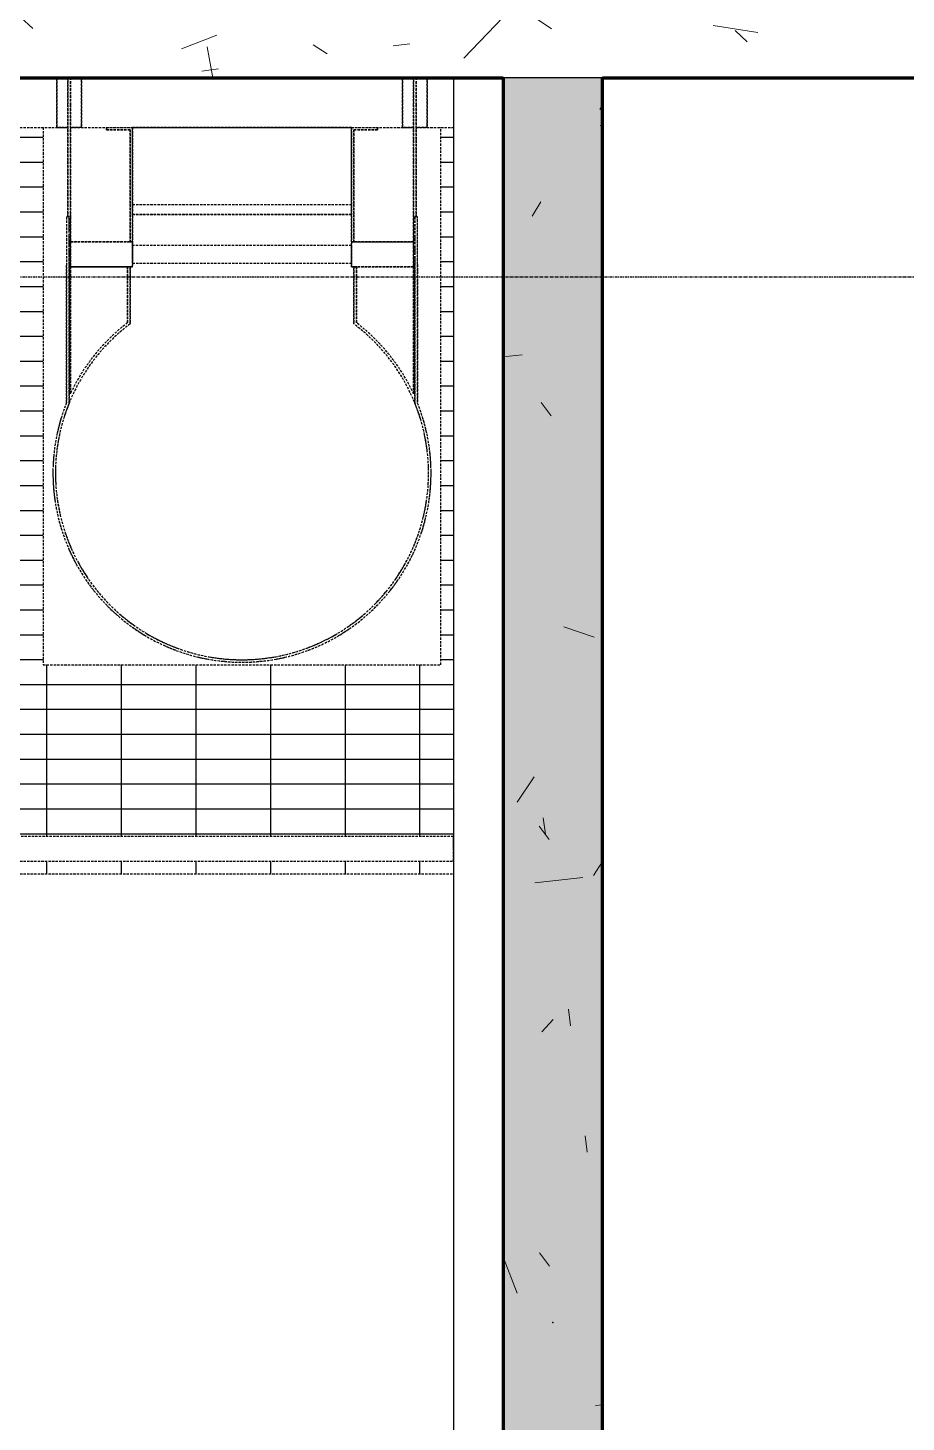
# Model space of a CAD drawing. Header units: millimetres. Extents: x -4391136 to -1798569, y -886572 to -291056.
# Drawn here: x -2384286 to -2382521, y -332789 to -329987 of the extents above; entities that cross this region are included whole.
import ezdxf

# ---------------------------------------------------------------- set-up
doc = ezdxf.new("R2010")
doc.units = ezdxf.units.MM
doc.linetypes.add('Xref-C-1-PP17-AR-2214-01-B$0$DPA_Grid _ Level 100', pattern=[10, 5.5, -1.6, 1.3, -1.6])
doc.linetypes.add('Xref-C-1-PP17-AR-2214-01-B$0$Hidden', pattern=[7.143800000000001, 4.7625, -2.3813])
doc.layers.add('000 - 0_HIDE_OBJ_FRAMING_DEF_DIMS', color=7, linetype='Continuous', plot=False)
for name, color, linetype in [('000 - CONCRETE_COL_HATCH_', 7, 'Continuous'), ('000 - EXISTING_COLUMN_CUT_COLOR_5', 7, 'Continuous'), ('000 - EXISTING_CONCRETE_CUT_COLOR_5', 7, 'Continuous'), ('_PP-Dim', 7, 'Continuous'), ('Xref-C-1-PP17-AR-2214-01-B$0$A-DETL-MBND', 7, 'Xref-C-1-PP17-AR-2214-01-B$0$Hidden'), ('Xref-C-1-PP17-AR-2214-01-B$0$A-FLOR-E', 7, 'Continuous'), ('Xref-C-1-PP17-AR-2214-01-B$0$A-Wall', 7, 'Continuous'), ('Xref-C-1-PP17-AR-2214-01-B$0$A-WALL-PATT', 7, 'Continuous'), ('Xref-C-1-PP17-AR-2214-01-B$0$S-BEAM', 7, 'Continuous'), ('Xref-C-1-PP17-AR-2214-01-B$0$WALL-E', 7, 'Continuous')]:
    doc.layers.add(name, color=color, linetype=linetype)

# ---------------------------------------------------------------- blocks, each defined once
blk = doc.blocks.new('Xref-C-1-PP17-AR-2214-01-B$0$Top Rail Type - Top Rail_Internal_-8636526-ENTRANCE 2 - LOWER ROOF FLOOR PLAN01-flat-1')
at = {"layer": 'Xref-C-1-PP17-AR-2214-01-B$0$A-DETL-MBND', "color": 7}
for p, q in [((-2733717.744708749, -504848.9466707982), (-2733717.744708749, -506848.9466707982)), ((-2733668.596563089, -504848.9466707976), (-2733716.892854404, -504848.9466707976)), ((-2733716.892854404, -504848.9466707976), (-2733668.596563089, -504848.9466707976)), ((-2733667.744708749, -506848.9466707982), (-2733667.744708749, -504848.9466707982))]:
    blk.add_line(p, q, dxfattribs=at)
blk = doc.blocks.new('Xref-C-1-PP17-AR-2214-01-B$0$Railing - Post End-18926717-ENTRANCE 2 - LOWER ROOF FLOOR PLAN01-flat-1')
at = {"layer": 'Xref-C-1-PP17-AR-2214-01-B$0$A-DETL-MBND', "color": 7}
for p, q in [((24.14814565703273, -49.99999999994179), (-24.14814565703273, -49.99999999994179)), ((-24.14814565703273, -49.99999999994179), (24.14814565703273, -49.99999999994179)), ((0, -49.99999999994179), (-24.14814565703273, -49.99999999994179)), ((-24.14814565703273, -49.99999999994179), (0, -49.99999999994179)), ((0, -49.99999999994179), (24.14814565703273, -49.99999999994179)), ((24.14814565703273, -49.99999999994179), (0, -49.99999999994179))]:
    blk.add_line(p, q, dxfattribs=at)
blk = doc.blocks.new('Xref-C-1-PP17-AR-2214-01-B$0$Railing - Railing-8636523-ENTRANCE 2 - LOWER ROOF FLOOR PLAN01-flat-1')
at = {"layer": 'Xref-C-1-PP17-AR-2214-01-B$0$A-DETL-MBND', "color": 7}
for p, q in [((-2733717.744708749, -504848.9466707982), (-2733717.744708749, -506848.9466707982)), ((-2733716.892854404, -504848.9466707976), (-2733668.596563089, -504848.9466707976)), ((-2733668.596563089, -504848.9466707976), (-2733716.892854404, -504848.9466707976)), ((-2733667.744708749, -506848.9466707982), (-2733667.744708749, -504848.9466707982))]:
    blk.add_line(p, q, dxfattribs=at)
at = {"color": 7}
blk.add_blockref('Xref-C-1-PP17-AR-2214-01-B$0$Railing - Post End-18926717-ENTRANCE 2 - LOWER ROOF FLOOR PLAN01-flat-1', (-2733692.744708746, -504798.9466707976), dxfattribs=at)
blk = doc.blocks.new('Xref-C-1-PP17-AR-2214-01-B$0$DPA_GM-Cage Ladder_No RC stand - H6000-19600846-ENTRANCE 2 - LOWER ROOF FLOOR PLAN01-flat-1')
at = {"layer": 'Xref-C-1-PP17-AR-2214-01-B$0$A-DETL-MBND', "color": 7}
for p, q in [((784.5333333332092, 253.3412686392548), (784.6502918563783, 252.0936116109951)), ((784.6502918563783, 252.0936116109951), (784.5333333332092, 253.3412686392548)), ((24.71869435440749, 225), (80, 225)), ((120, 247.5), (25.00000000046566, 247.5)), ((25.00000000046566, 247.5), (125, 247.5)), ((80, 225), (30, 225)), ((80, 225), (305, 225)), ((305, 225), (80, 225)), ((125, 247.5), (120, 247.5)), ((125, 225), (125, 247.5)), ((125, 247.5), (125, 225)), ((678.0713207274675, 227.5), (305, 227.5)), ((305, 227.5), (305, 222.5)), ((400.3939201417379, 227.5), (305, 227.5)), ((400.3939201417379, 227.5), (678.0713207274675, 227.5)), ((80, 220), (24.71869435440749, 220)), ((125, 197.5), (25.00000000046566, 197.5)), ((25.00000000046566, 197.5), (120, 197.5)), ((30, 220), (80, 220)), ((80, 220), (305, 220)), ((305, 220), (80, 220)), ((120, 197.5), (125, 197.5)), ((125, 197.5), (125, 220)), ((125, 220), (125, 197.5)), ((305, 222.5), (679.0434464099817, 222.5)), ((305, 222.5), (333.416984627489, 222.5)), ((305, 220), (355, 220)), ((405, 220), (305, 220)), ((341.907054296229, 222.5), (359.7362111830153, 222.5)), ((355, 220), (355, 100)), ((355, 100), (355, 220)), ((355, 220), (355, 100)), ((355, 100), (355, 220)), ((355, 220), (355, 100)), ((355, 100), (355, 220)), ((355, 220), (660.7046767794527, 220)), ((355, 220), (405, 220)), ((355, 220), (355, 100)), ((355, 95), (355, 220)), ((367.918632987421, 222.5), (382.0068731918, 222.5)), ((387.6209181449376, 222.5), (399.1751731927507, 222.5)), ((679.0434464099817, 222.5), (400.3939201417379, 222.5)), ((405, 100), (405, 222.5)), ((404.9999999967404, 219.9999999994179), (404.9999999967404, 222.4999999994179)), ((405, 100), (405, 222.5)), ((405, 100), (405, 220)), ((405, 220), (405, 100)), ((405, 220), (660.7046767794527, 220)), ((660.7046767794527, 220), (405, 220)), ((405, 100), (405, 220)), ((405, 220), (405, 100)), ((405, 220), (660.7046767794527, 220)), ((660.7046767794527, 220), (405, 220)), ((405, 220), (405, 100)), ((660.7046767794527, 220), (405, 220)), ((405, 220), (405, 95)), ((130, 147.5), (125, 147.5)), ((125, 147.5), (130, 147.5)), ((125, 95), (125, 147.5)), ((125, 95), (125, 147.5)), ((130, 147.5), (125, 147.5)), ((125, 147.5), (130, 147.5)), ((125, 95), (125, 147.5)), ((125, 95), (125, 147.5)), ((130, 147.5), (130, 100)), ((130, 100), (130, 147.5)), ((130, 147.5), (130, 100)), ((130, 100), (130, 147.5)), ((125, -345), (125, 95)), ((280, 95), (125, 95)), ((125, 95), (355, 95)), ((355, 95), (125, 95)), ((125, 95), (355, 95)), ((355, 95), (125, 95)), ((125, -345), (125, 95)), ((125, 95), (300, 95)), ((300, 95), (125, 95)), ((125, 95), (125, -345)), ((130, 100), (355, 100)), ((355, 100), (130, 100)), ((130, 100), (355, 100)), ((355, 100), (130, 100)), ((280, -345), (280, 95)), ((300, 95), (300, -345)), ((300, -345), (300, 95)), ((355, 100), (355, 95)), ((355, 100), (355, 95)), ((355, 95), (355, 100)), ((355, 100), (355, 95)), ((355, 95), (355, 100)), ((355, 95), (355, 100)), ((355, 100), (355, 95)), ((355, 95), (405, 95)), ((405, 95), (355, 95)), ((405, 95), (355, 95)), ((355, 95), (405, 95)), ((362.4999999967404, 94.99999999941792), (362.4999999967404, -345.0000000005821)), ((362.4999999967404, 94.99999999941792), (362.4999999967404, -345.0000000005821)), ((362.4999999967404, 94.99999999941792), (362.4999999967404, -345.0000000005821)), ((362.4999999967404, 94.99999999941792), (362.4999999967404, -345.0000000005821)), ((362.4999999967404, 94.99999999941792), (362.4999999967404, -345.0000000005821)), ((362.4999999967404, 94.99999999941792), (362.4999999967404, -345.0000000005821)), ((362.4999999967404, 94.99999999941792), (362.4999999967404, -345.0000000005821)), ((362.4999999967404, 94.99999999941792), (362.4999999967404, -345.0000000005821)), ((362.4999999967404, 94.99999999941792), (362.4999999967404, -345.0000000005821)), ((362.4999999967404, 94.99999999941792), (362.4999999967404, -345.0000000005821)), ((362.4999999967404, 94.99999999941792), (362.4999999967404, -345.0000000005821)), ((362.4999999967404, 94.99999999941792), (362.4999999967404, -345.0000000005821)), ((362.4999999967404, 94.99999999941792), (362.4999999967404, -345.0000000005821)), ((362.4999999967404, 94.99999999941792), (362.4999999967404, -345.0000000005821)), ((362.4999999967404, 94.99999999941792), (362.4999999967404, -345.0000000005821)), ((362.4999999967404, 94.99999999941792), (362.4999999967404, -345.0000000005821)), ((362.4999999967404, 94.99999999941792), (362.4999999967404, -345.0000000005821)), ((362.4999999967404, 94.99999999941792), (362.4999999967404, -345.0000000005821)), ((362.4999999967404, 94.99999999941792), (362.4999999967404, -345.0000000005821)), ((362.4999999967404, 94.99999999941792), (362.4999999967404, -345.0000000005821)), ((363.0962980398908, 95), (396.6348173194565, 95)), ((396.6348173194565, 95), (363.0962980398908, 95)), ((363.0962980398908, 95), (396.6348173194565, 95)), ((396.6348173194565, 95), (363.0962980398908, 95)), ((363.0962980398908, 95), (396.6348173194565, 95)), ((396.6348173194565, 95), (363.0962980398908, 95)), ((363.0962980398908, 95), (396.6348173194565, 95)), ((396.6348173194565, 95), (363.0962980398908, 95)), ((363.0962980398908, 95), (396.6348173194565, 95)), ((396.6348173194565, 95), (363.0962980398908, 95)), ((363.0962980398908, 95), (396.6348173194565, 95)), ((396.6348173194565, 95), (363.0962980398908, 95)), ((363.0962980398908, 95), (396.6348173194565, 95)), ((396.6348173194565, 95), (363.0962980398908, 95)), ((363.0962980398908, 95), (396.6348173194565, 95)), ((396.6348173194565, 95), (363.0962980398908, 95)), ((363.0962980398908, 95), (396.6348173194565, 95)), ((396.6348173194565, 95), (363.0962980398908, 95)), ((363.0962980398908, 95), (396.6348173194565, 95)), ((396.6348173194565, 95), (363.0962980398908, 95)), ((363.0962980398908, 95), (396.6348173194565, 95)), ((396.6348173194565, 95), (363.0962980398908, 95)), ((363.0962980398908, 95), (396.6348173194565, 95)), ((396.6348173194565, 95), (363.0962980398908, 95)), ((363.0962980398908, 95), (396.6348173194565, 95)), ((396.6348173194565, 95), (363.0962980398908, 95)), ((363.0962980398908, 95), (396.6348173194565, 95)), ((396.6348173194565, 95), (363.0962980398908, 95)), ((363.0962980398908, 95), (396.6348173194565, 95)), ((396.6348173194565, 95), (363.0962980398908, 95)), ((363.0962980398908, 95), (396.6348173194565, 95)), ((396.6348173194565, 95), (363.0962980398908, 95)), ((363.0962980398908, 95), (396.6348173194565, 95)), ((396.6348173194565, 95), (363.0962980398908, 95)), ((363.0962980398908, 95), (396.6348173194565, 95)), ((396.6348173194565, 95), (363.0962980398908, 95)), ((363.0962980398908, 95), (396.6348173194565, 95)), ((396.6348173194565, 95), (363.0962980398908, 95)), ((363.0962980398908, 95), (396.6348173194565, 95)), ((396.6348173194565, 95), (363.0962980398908, 95)), ((397.4999999967404, -345.0000000005821), (397.4999999967404, 94.99999999941792)), ((397.4999999967404, -345.0000000005821), (397.4999999967404, 94.99999999941792)), ((397.4999999967404, -345.0000000005821), (397.4999999967404, 94.99999999941792)), ((397.4999999967404, -345.0000000005821), (397.4999999967404, 94.99999999941792)), ((397.4999999967404, -345.0000000005821), (397.4999999967404, 94.99999999941792)), ((397.4999999967404, -345.0000000005821), (397.4999999967404, 94.99999999941792)), ((397.4999999967404, -345.0000000005821), (397.4999999967404, 94.99999999941792)), ((397.4999999967404, -345.0000000005821), (397.4999999967404, 94.99999999941792)), ((397.4999999967404, -345.0000000005821), (397.4999999967404, 94.99999999941792)), ((397.4999999967404, -345.0000000005821), (397.4999999967404, 94.99999999941792)), ((397.4999999967404, -345.0000000005821), (397.4999999967404, 94.99999999941792)), ((397.4999999967404, -345.0000000005821), (397.4999999967404, 94.99999999941792)), ((397.4999999967404, -345.0000000005821), (397.4999999967404, 94.99999999941792)), ((397.4999999967404, -345.0000000005821), (397.4999999967404, 94.99999999941792)), ((397.4999999967404, -345.0000000005821), (397.4999999967404, 94.99999999941792)), ((397.4999999967404, -345.0000000005821), (397.4999999967404, 94.99999999941792)), ((397.4999999967404, -345.0000000005821), (397.4999999967404, 94.99999999941792)), ((397.4999999967404, -345.0000000005821), (397.4999999967404, 94.99999999941792)), ((397.4999999967404, -345.0000000005821), (397.4999999967404, 94.99999999941792)), ((397.4999999967404, -345.0000000005821), (397.4999999967404, 94.99999999941792)), ((517.5103307547979, 105), (405, 105)), ((405, 105), (405, 100)), ((405, 100), (405, 105)), ((405, 105), (517.5103307547979, 105)), ((517.5103307547979, 105), (405, 105)), ((405, 105), (405, 100)), ((405, 100), (405, 105)), ((405, 105), (517.5103307547979, 105)), ((517.5103307547979, 105), (405, 105)), ((405, 105), (405, 100)), ((405, 100), (405, 105)), ((405, 105), (517.5103307547979, 105)), ((405, 100), (520, 100)), ((520, 100), (405, 100)), ((405, 100), (520, 100)), ((520, 100), (405, 100)), ((405, 100), (520, 100)), ((520, 100), (405, 100)), ((405, 95), (405, 100)), ((405, 100), (405, 95)), ((405, 95), (405, 100)), ((1198.34126863908, -89.53333333332557), (1196.854708458297, -89.67268724145833)), ((1196.854708458297, -89.67268724145833), (1198.34126863908, -89.53333333332557)), ((1196.854708458297, -160.3273127584253), (1198.34126863908, -160.4666666666162)), ((1198.34126863908, -160.4666666666162), (1196.854708458297, -160.3273127584253)), ((280, -345), (125, -345)), ((355, -345), (125, -345)), ((125, -397.5), (125, -345)), ((125, -345), (355, -345)), ((125, -397.5), (125, -345)), ((355, -345), (125, -345)), ((125, -397.5), (125, -345)), ((125, -345), (355, -345)), ((125, -397.5), (125, -345)), ((300, -345), (125, -345)), ((125, -345), (300, -345)), ((355, -350), (130, -350)), ((130, -350), (130, -397.5)), ((130, -350), (355, -350)), ((130, -397.5), (130, -350)), ((355, -350), (130, -350)), ((130, -350), (130, -397.5)), ((130, -350), (355, -350)), ((130, -397.5), (130, -350)), ((405, -345), (355, -345)), ((355, -470), (355, -345)), ((355, -345), (355, -350)), ((355, -345), (405, -345)), ((355, -350), (355, -345)), ((355, -345), (355, -350)), ((355, -350), (355, -345)), ((355, -345), (355, -350)), ((355, -350), (355, -345)), ((355, -345), (405, -345)), ((405, -345), (355, -345)), ((355, -345), (355, -350)), ((355, -350), (355, -470)), ((355, -470), (355, -350)), ((355, -350), (355, -470)), ((355, -470), (355, -350)), ((355, -350), (355, -470)), ((355, -470), (355, -350)), ((355, -350), (355, -470)), ((363.0962980398908, -345), (367.1334999296814, -345)), ((367.1334999296814, -345), (363.0962980398908, -345)), ((363.0962980398908, -345), (367.1334999296814, -345)), ((367.1334999296814, -345), (363.0962980398908, -345)), ((363.0962980398908, -345), (367.1334999296814, -345)), ((367.1334999296814, -345), (363.0962980398908, -345)), ((363.0962980398908, -345), (367.1334999296814, -345)), ((367.1334999296814, -345), (363.0962980398908, -345)), ((363.0962980398908, -345), (367.1334999296814, -345)), ((367.1334999296814, -345), (363.0962980398908, -345)), ((363.0962980398908, -345), (367.1334999296814, -345)), ((367.1334999296814, -345), (363.0962980398908, -345)), ((363.0962980398908, -345), (367.1334999296814, -345)), ((367.1334999296814, -345), (363.0962980398908, -345)), ((363.0962980398908, -345), (367.1334999296814, -345)), ((367.1334999296814, -345), (363.0962980398908, -345)), ((363.0962980398908, -345), (367.1334999296814, -345)), ((367.1334999296814, -345), (363.0962980398908, -345)), ((363.0962980398908, -345), (367.1334999296814, -345)), ((367.1334999296814, -345), (363.0962980398908, -345)), ((363.0962980398908, -345), (367.1334999296814, -345)), ((367.1334999296814, -345), (363.0962980398908, -345)), ((363.0962980398908, -345), (367.1334999296814, -345)), ((367.1334999296814, -345), (363.0962980398908, -345)), ((363.0962980398908, -345), (367.1334999296814, -345)), ((367.1334999296814, -345), (363.0962980398908, -345)), ((363.0962980398908, -345), (367.1334999296814, -345)), ((367.1334999296814, -345), (363.0962980398908, -345)), ((363.0962980398908, -345), (367.1334999296814, -345)), ((367.1334999296814, -345), (363.0962980398908, -345)), ((363.0962980398908, -345), (367.1334999296814, -345)), ((367.1334999296814, -345), (363.0962980398908, -345)), ((363.0962980398908, -345), (367.1334999296814, -345)), ((367.1334999296814, -345), (363.0962980398908, -345)), ((363.0962980398908, -345), (367.1334999296814, -345)), ((367.1334999296814, -345), (363.0962980398908, -345)), ((363.0962980398908, -345), (367.1334999296814, -345)), ((367.1334999296814, -345), (363.0962980398908, -345)), ((363.0962980398908, -345), (367.1334999296814, -345)), ((367.1334999296814, -345), (363.0962980398908, -345)), ((367.6256313291378, -345), (396.6348173194565, -345)), ((396.6348173194565, -345), (367.6256313291378, -345)), ((367.6256313291378, -345), (396.6348173194565, -345)), ((396.6348173194565, -345), (367.6256313291378, -345)), ((367.6256313291378, -345), (396.6348173194565, -345)), ((396.6348173194565, -345), (367.6256313291378, -345)), ((367.6256313291378, -345), (396.6348173194565, -345)), ((396.6348173194565, -345), (367.6256313291378, -345)), ((367.6256313291378, -345), (396.6348173194565, -345)), ((396.6348173194565, -345), (367.6256313291378, -345)), ((367.6256313291378, -345), (396.6348173194565, -345)), ((396.6348173194565, -345), (367.6256313291378, -345)), ((367.6256313291378, -345), (396.6348173194565, -345)), ((396.6348173194565, -345), (367.6256313291378, -345)), ((367.6256313291378, -345), (396.6348173194565, -345)), ((396.6348173194565, -345), (367.6256313291378, -345)), ((367.6256313291378, -345), (396.6348173194565, -345)), ((396.6348173194565, -345), (367.6256313291378, -345)), ((367.6256313291378, -345), (396.6348173194565, -345)), ((396.6348173194565, -345), (367.6256313291378, -345)), ((367.6256313291378, -345), (396.6348173194565, -345)), ((396.6348173194565, -345), (367.6256313291378, -345)), ((367.6256313291378, -345), (396.6348173194565, -345)), ((396.6348173194565, -345), (367.6256313291378, -345)), ((367.6256313291378, -345), (396.6348173194565, -345)), ((396.6348173194565, -345), (367.6256313291378, -345)), ((367.6256313291378, -345), (396.6348173194565, -345)), ((396.6348173194565, -345), (367.6256313291378, -345)), ((367.6256313291378, -345), (396.6348173194565, -345)), ((396.6348173194565, -345), (367.6256313291378, -345)), ((367.6256313291378, -345), (396.6348173194565, -345)), ((396.6348173194565, -345), (367.6256313291378, -345)), ((367.6256313291378, -345), (396.6348173194565, -345)), ((396.6348173194565, -345), (367.6256313291378, -345)), ((367.6256313291378, -345), (396.6348173194565, -345)), ((396.6348173194565, -345), (367.6256313291378, -345)), ((367.6256313291378, -345), (396.6348173194565, -345)), ((396.6348173194565, -345), (367.6256313291378, -345)), ((367.6256313291378, -345), (396.6348173194565, -345)), ((396.6348173194565, -345), (367.6256313291378, -345)), ((405, -345), (405, -470)), ((405, -350), (405, -345)), ((405, -345), (405, -350)), ((405, -350), (405, -345)), ((405, -470), (405, -350)), ((405, -350), (405, -470)), ((520, -350), (405, -350)), ((405, -350), (405, -355)), ((405, -355), (405, -350)), ((405, -350), (520, -350)), ((405, -470), (405, -350)), ((405, -350), (405, -470)), ((520, -350), (405, -350)), ((405, -350), (405, -355)), ((405, -355), (405, -350)), ((405, -350), (520, -350)), ((405, -472.5), (405, -350)), ((405, -350), (405, -470)), ((520, -350), (405, -350)), ((405, -350), (405, -355)), ((405, -355), (405, -350)), ((405, -350), (520, -350)), ((405, -472.5), (405, -350)), ((405, -355), (517.5103307547979, -355)), ((517.5103307547979, -355), (405, -355)), ((405, -355), (517.5103307547979, -355)), ((517.5103307547979, -355), (405, -355)), ((405, -355), (517.5103307547979, -355)), ((517.5103307547979, -355), (405, -355)), ((130, -397.5), (125, -397.5)), ((125, -397.5), (130, -397.5)), ((130, -397.5), (125, -397.5)), ((125, -397.5), (130, -397.5)), ((120, -447.5), (25.00000000046566, -447.5)), ((25.00000000046566, -447.5), (125, -447.5)), ((125, -447.5), (120, -447.5)), ((125, -470), (125, -447.5)), ((125, -447.5), (125, -470)), ((24.71869435440749, -470), (80, -470)), ((80, -475), (24.71869435440749, -475)), ((80, -470), (30, -470)), ((30, -475), (80, -475)), ((305, -470), (80, -470)), ((80, -470), (305, -470)), ((305, -475), (80, -475)), ((80, -475), (305, -475)), ((125, -497.5), (125, -475)), ((125, -475), (125, -497.5)), ((355, -470), (305, -470)), ((305, -470), (405, -470)), ((679.0434464099817, -472.5), (305, -472.5)), ((305, -472.5), (305, -477.5)), ((333.416984627489, -472.5), (305, -472.5)), ((359.7362111830153, -472.5), (341.907054296229, -472.5)), ((660.7046767794527, -470), (355, -470)), ((405, -470), (355, -470)), ((382.0068731918, -472.5), (367.918632987421, -472.5)), ((399.1751731927507, -472.5), (387.6209181449376, -472.5)), ((400.3939201417379, -472.5), (679.0434464099817, -472.5)), ((660.7046767794527, -470), (405, -470)), ((405, -470), (660.7046767794527, -470)), ((660.7046767794527, -470), (405, -470)), ((405, -470), (660.7046767794527, -470)), ((405, -470), (660.7046767794527, -470)), ((404.9999999967404, -472.5000000005821), (404.9999999967404, -470.0000000005821)), ((125, -497.5), (25.00000000046566, -497.5)), ((25.00000000046566, -497.5), (120, -497.5)), ((120, -497.5), (125, -497.5)), ((305, -477.5), (678.0713207274675, -477.5)), ((305, -477.5), (400.3939201417379, -477.5)), ((678.0713207274675, -477.5), (400.3939201417379, -477.5)), ((784.6502918563783, -502.0936116109369), (784.5333333332092, -503.3412686391966)), ((784.5333333332092, -503.3412686391966), (784.6502918563783, -502.0936116109369))]:
    blk.add_line(p, q, dxfattribs=at)
for centre, radius, start, end in [((820, -125), 380.0000000000003, 248.0685806827577, 111.9314193172423), ((820, -125), 380.0000000000003, 248.0685806827577, 111.9314193172423), ((820, -125), 380.0000000000001, 91.98451101440389, 96.8268939508944), ((820, -125), 380.0000000000002, 91.98451101440389, 96.8268939508944), ((820, -125), 380.0000000000001, 95.36016817981313, 96.8268939508944), ((820, -125), 380.0000000000002, 95.36016817981313, 96.8268939508944), ((820, -125), 379.9999999999999, 95.36016817981313, 96.8268939508944), ((820, -125), 380.0000000000002, 95.36016817981313, 96.8268939508944), ((820, -124.9999999999418), 380.0000000000001, 93.11852086635277, 95.35540060921474), ((820, -124.9999999999418), 380.0000000000002, 93.11852086635277, 95.35540060921474), ((820, -125), 380.0000000000001, 91.98451101440389, 93.12195460506179), ((820, -125), 380.0000000000001, 91.98451101440389, 93.12195460506179), ((820, -125), 380.0000000000001, 91.98451101440389, 93.12195460506179), ((820, -125), 380.0000000000001, 91.98451101440389, 93.12195460506179), ((820, -124.9999999999418), 380.0000000000001, 84.64459939078527, 91.09946993205189), ((820, -124.9999999999418), 380.0000000000001, 84.64459939078527, 91.09946993205189), ((820, -125), 380.0000000000002, 81.76396954026531, 86.57463597623178), ((820, -125), 380.0000000000001, 81.76396954026531, 86.57463597623178), ((820, -125), 380.0000000000002, 81.76396954026531, 84.64978378124182), ((820, -125), 380.0000000000001, 81.76396954026531, 84.64978378124182), ((820, -125), 380.0000000000002, 81.76396954026531, 84.64978378124182), ((820, -125), 380.0000000000001, 81.76396954026531, 84.64978378124182), ((820, -125), 375.0000000000004, 106.9234952935674, 143.1301023434838), ((820, -125), 374.9999999999999, 106.9234952935674, 143.1301023434838), ((820, -125), 375.0000000000004, 106.9234952935674, 143.1301023434838), ((820, -125), 374.9999999999999, 106.9234952935674, 143.1301023434838), ((820, -125), 375.0000000000004, 106.9234952935674, 143.1301023434838), ((820, -125), 374.9999999999999, 106.9234952935674, 143.1301023434838), ((820, -125), 375.0000000000003, 247.9210312052437, 112.0789687947563), ((820, -125), 375.0000000000003, 247.9210312052437, 112.0789687947563), ((820, -125), 379.9999999999999, 102.2050627559271, 107.0731241766243), ((820, -125), 380.0000000000003, 102.2050627559271, 107.0731241766243), ((820, -125), 379.9999999999999, 102.2050627559271, 107.0731241766243), ((820, -125), 380.0000000000003, 102.2050627559271, 107.0731241766243), ((820, -125), 379.9999999999999, 102.2050627559271, 107.0731241766243), ((820, -125), 380.0000000000003, 102.2050627559271, 107.0731241766243), ((820, -125), 375.0000000000003, 96.69158194745178, 102.0623111951524), ((820, -125), 375.0000000000001, 96.69158194745178, 102.0623111951524), ((820, -125), 375.0000000000002, 96.69158194745178, 102.0623111951524), ((820, -125), 375.0000000000001, 96.69158194745178, 102.0623111951524), ((820, -125), 375.0000000000002, 96.69158194745178, 102.0623111951524), ((820, -125), 375.0000000000001, 96.69158194745178, 102.0623111951524), ((820, -124.9999999999418), 375.0000000000001, 91.43164512156915, 92.45427247845149), ((820, -124.9999999999418), 375.0000000000001, 91.43164512156915, 92.45427247845149), ((820, -125), 375.0000000000002, 86.45364982955508, 91.85607500530926), ((820, -125), 375.0000000000002, 86.45364982955508, 91.85607500530926), ((820, -125), 375.0000000000002, 86.45364982955508, 91.42834775468145), ((820, -125), 375.0000000000001, 86.45364982955508, 91.42834775468145), ((820, -125), 375.0000000000001, 86.45364982955508, 91.42834775468145), ((820, -125), 375.0000000000001, 86.45364982955508, 91.42834775468145), ((820, -125), 375.0000000000001, 76.20729138988862, 81.6498399243073), ((820, -125), 375.0000000000002, 76.20729138988862, 81.6498399243073), ((820, -125), 375, 76.20729138988862, 81.6498399243073), ((820, -125), 375.0000000000002, 76.20729138988862, 81.6498399243073), ((820, -125), 375, 76.20729138988862, 81.6498399243073), ((820, -125), 375.0000000000003, 76.20729138988862, 81.6498399243073), ((820, -125), 380.0000000000003, 71.54343827964442, 76.31393949156411), ((820, -125), 379.9999999999999, 71.54343827964442, 76.31393949156411), ((820, -125), 380.0000000000003, 71.54343827964442, 76.31393949156411), ((820, -125), 379.9999999999999, 71.54343827964442, 76.31393949156411), ((820, -125), 380.0000000000003, 71.54343827964442, 76.31393949156411), ((820, -125), 380, 71.54343827964442, 76.31393949156411), ((820, -125), 374.9999999999999, 65.94861759170742, 71.44360598691709), ((820, -125), 375.0000000000003, 65.94861759170742, 71.44360598691709), ((820, -125), 374.9999999999999, 65.94861759170742, 71.44360598691709), ((820, -125), 375.0000000000004, 65.94861759170742, 71.44360598691709), ((820, -125), 374.9999999999999, 65.94861759170742, 71.44360598691709), ((820, -125), 375.0000000000003, 65.94861759170742, 71.44360598691709), ((820, -125), 379.9999999999998, 114.7839780623243, 142.7522190946124), ((820, -125), 380.0000000000005, 114.7839780623243, 142.7522190946124), ((820, -125), 379.9999999999998, 114.7839780623243, 142.7522190946124), ((820, -125), 380.0000000000005, 114.7839780623243, 142.7522190946124), ((820, -125), 379.9999999999998, 114.7839780623243, 142.7522190946124), ((820, -125), 380.0000000000005, 114.7839780623243, 142.7522190946124), ((820, -125), 380.0000000000004, 61.32291712189586, 66.04091001020953), ((820, -125), 379.9999999999998, 61.32291712189586, 66.04091001020953), ((820, -125), 380.0000000000004, 61.32291712189586, 66.04091001020953), ((820, -125), 379.9999999999999, 61.32291712189586, 66.04091001020953), ((820, -125), 380.0000000000004, 61.32291712189586, 66.04090998176507), ((820, -125), 379.9999999999999, 61.32291712189586, 66.04090998176507), ((820, -125), 374.9999999999998, 55.67091098655195, 61.23737315343332), ((820, -125), 375.0000000000003, 55.67091098655195, 61.23737315343332), ((820, -125), 374.9999999999998, 55.67091098655195, 61.23737315343332), ((820, -125), 375.0000000000004, 55.67091098655195, 61.23737315343332), ((820, -125), 374.9999999999998, 55.67091098655195, 61.23737315343332), ((820, -125), 375.0000000000003, 55.67091098655195, 61.23737315343332), ((820, -125), 380.0000000000004, 51.32706462649349, 55.74882073252002), ((820, -125), 379.9999999999998, 51.32706462649349, 55.74882073252002), ((820, -125), 380.0000000000004, 51.32706462649349, 55.74882073252002), ((820, -125), 379.9999999999998, 51.32706462649349, 55.74882073252002), ((820, -125), 380.0000000000004, 51.32706462649349, 55.74882073252002), ((820, -125), 379.9999999999998, 51.32706462649349, 55.74882073252002), ((820, -125), 374.9999999999998, 45.36148304340537, 51.03114148851928), ((820, -125), 375.0000000000003, 45.36148304340537, 51.03114148851928), ((820, -125), 374.9999999999998, 45.36148304340537, 51.03114148851928), ((820, -125), 375.0000000000003, 45.36148304340537, 51.03114148851928), ((820, -125), 374.9999999999997, 45.36148304340537, 51.03114148851928), ((820, -125), 375.0000000000003, 45.36148304340537, 51.03114148851928), ((820, -125), 380.0000000000005, 41.06165168329775, 45.42496543449718), ((820, -125), 379.9999999999998, 41.06165168329775, 45.42496543449718), ((820, -125), 380.0000000000005, 41.06165168329775, 45.42496543449718), ((820, -125), 379.9999999999998, 41.06165168329775, 45.42496543449718), ((820, -125), 380.0000000000005, 41.06165168329775, 45.42496543449718), ((820, -125), 379.9999999999998, 41.06165168329775, 45.42496543449718), ((820, -125), 374.9999999999997, 34.99314409369742, 40.82491091056234), ((820, -125), 375.0000000000005, 34.99314409369742, 40.82491091056234), ((820, -125), 374.9999999999997, 34.99314409369742, 40.82491091056234), ((820, -125), 375.0000000000004, 34.99314409369742, 40.82491091056234), ((820, -125), 374.9999999999998, 34.99314409369742, 40.82491091056234), ((820, -125), 375.0000000000003, 34.99314409369742, 40.82491091056234), ((820, -125), 380.0000000000004, 30.79623877741736, 35.04211644448458), ((820, -125), 379.9999999999998, 30.79623877741736, 35.04211644448458), ((820, -125), 380.0000000000004, 30.79623877741736, 35.04211644448458), ((820, -125), 379.9999999999998, 30.79623877741736, 35.04211644448458), ((820, -125), 380.0000000000004, 30.79623877741736, 35.04211644448458), ((820, -125), 379.9999999999998, 30.79623877741736, 35.04211644448458), ((820, -125), 374.9999999999998, 20.44715747256991, 30.6573832002955), ((820, -125), 375.0000000000003, 20.44715747256991, 30.6573832002955), ((820, -125), 374.9999999999999, 20.44715747256991, 30.6573832002955), ((820, -125), 375.0000000000003, 20.44715747256991, 30.6573832002955), ((820, -125), 374.9999999999998, 20.44715747256991, 30.6573832002955), ((820, -125), 375.0000000000003, 20.44715747256991, 30.6573832002955), ((820, -125), 380.0000000000003, 20.53082584089652, 24.52948165554428), ((820, -125), 379.9999999999998, 20.53082584089652, 24.52948165554428), ((820, -125), 380.0000000000003, 20.53082584089652, 24.52948165554428), ((820, -125), 379.9999999999999, 20.53082584089652, 24.52948165554428), ((820, -125), 380.0000000000003, 20.53082584089652, 24.52948165554428), ((820, -125), 379.9999999999999, 20.53082584089652, 24.52948165554428), ((820, -125), 374.9999999999998, 10.22357873550901, 20.37985498672909), ((820, -125), 375.0000000000002, 10.22357873550901, 20.37985498672909), ((820, -125), 374.9999999999999, 10.22357873550901, 20.37985498672909), ((820, -125), 375.0000000000002, 10.22357873550901, 20.37985498672909), ((820, -125), 374.9999999999998, 10.22357873550901, 20.37985498672909), ((820, -125), 375.0000000000002, 10.22357873550901, 20.37985498672909), ((820, -125), 380.0000000000002, 10.26541292298453, 13.62748985392432), ((820, -125), 379.9999999999999, 10.26541292298453, 13.62748985392432), ((820, -125), 380.0000000000002, 10.26541292298453, 13.62748985392432), ((820, -125), 379.9999999999999, 10.26541292298453, 13.62748985392432), ((820, -125), 380.0000000000002, 10.26541292298453, 13.62748985392432), ((820, -125), 380, 10.26541292298453, 13.62748985392432), ((820, -125), 374.9999999999999, 349.810636898377, 10.18936310162296), ((820, -125), 375.0000000000001, 349.810636898377, 10.18936310162296), ((820, -125), 375, 349.810636898377, 10.18936310162296), ((820, -125), 374.9999999999999, 349.810636898377, 10.18936310162296), ((820, -125), 374.9999999999999, 349.810636898377, 10.18936310162296), ((820, -125), 375.0000000000001, 349.810636898377, 10.18936310162296), ((820, -124.9999999999418), 380, 354.6445993883986, 5.355400611601413), ((820, -124.9999999999418), 380.0000000000001, 354.6445993883986, 5.355400611601413), ((820, -125), 375.0000000000002, 339.6201450132709, 349.776421264491), ((820, -125), 374.9999999999998, 339.6201450132709, 349.776421264491), ((820, -125), 375.0000000000003, 339.6201450132709, 349.776421264491), ((820, -125), 374.9999999999999, 339.6201450132709, 349.776421264491), ((820, -125), 375.0000000000002, 339.6201450132709, 349.776421264491), ((820, -125), 374.9999999999998, 339.6201450132709, 349.776421264491), ((820, -125), 379.9999999999999, 346.3725101460757, 349.7345870770154), ((820, -125), 380.0000000000003, 346.3725101460757, 349.7345870770154), ((820, -125), 379.9999999999999, 346.3725101460757, 349.7345870770154), ((820, -125), 380.0000000000003, 346.3725101460757, 349.7345870770154), ((820, -125), 380.0000000000001, 346.3725101460757, 349.7345870770154), ((820, -125), 380.0000000000003, 346.3725101460757, 349.7345870770154), ((820, -125), 375.0000000000003, 329.3426167997045, 339.5528425274301), ((820, -125), 374.9999999999998, 329.3426167997045, 339.5528425274301), ((820, -125), 375.0000000000003, 329.3426167997045, 339.5528425274301), ((820, -125), 374.9999999999998, 329.3426167997045, 339.5528425274301), ((820, -125), 375.0000000000003, 329.3426167997045, 339.5528425274301), ((820, -125), 374.9999999999998, 329.3426167997045, 339.5528425274301), ((820, -125), 379.9999999999998, 335.4705183444557, 339.4691741591035), ((820, -125), 380.0000000000003, 335.4705183444557, 339.4691741591035), ((820, -125), 379.9999999999999, 335.4705183444557, 339.4691741591035), ((820, -125), 380.0000000000003, 335.4705183444557, 339.4691741591035), ((820, -125), 379.9999999999999, 335.4705183444557, 339.4691741591035), ((820, -125), 380.0000000000003, 335.4705183444557, 339.4691741591035), ((820, -125), 379.9999999999998, 324.9578835555154, 329.2037612225826), ((820, -125), 380.0000000000003, 324.9578835555154, 329.2037612225826), ((820, -125), 379.9999999999998, 324.9578835555154, 329.2037612225826), ((820, -125), 380.0000000000003, 324.9578835555154, 329.2037612225826), ((820, -125), 379.9999999999998, 324.9578835555154, 329.2037612225826), ((820, -125), 380.0000000000003, 324.9578835555154, 329.2037612225826), ((820, -125), 380.0000000000004, 217.2477809053876, 245.2160219376757), ((820, -125), 379.9999999999998, 217.2477809053876, 245.2160219376757), ((820, -125), 380.0000000000004, 217.2477809053876, 245.2160219376757), ((820, -125), 379.9999999999999, 217.2477809053876, 245.2160219376757), ((820, -125), 380.0000000000004, 217.2477809053876, 245.2160219376757), ((820, -125), 379.9999999999998, 217.2477809053876, 245.2160219376757), ((820, -125), 374.9999999999999, 216.8698976565162, 253.0765047064326), ((820, -125), 375.0000000000003, 216.8698976565162, 253.0765047064326), ((820, -125), 374.9999999999999, 216.8698976565162, 253.0765047064326), ((820, -125), 375.0000000000004, 216.8698976565162, 253.0765047064326), ((820, -125), 374.9999999999999, 216.8698976565162, 253.0765047064326), ((820, -125), 375.0000000000003, 216.8698976565162, 253.0765047064326), ((820, -125), 375.0000000000004, 319.1750890894377, 325.0068559063026), ((820, -125), 374.9999999999997, 319.1750890894377, 325.0068559063026), ((820, -125), 375.0000000000005, 319.1750890894377, 325.0068559063026), ((820, -125), 374.9999999999998, 319.1750890894377, 325.0068559063026), ((820, -125), 375.0000000000005, 319.1750890894377, 325.0068559063026), ((820, -125), 374.9999999999998, 319.1750890894377, 325.0068559063026), ((820, -125), 375.0000000000004, 308.9688585114807, 314.6385169565946), ((820, -125), 374.9999999999997, 308.9688585114807, 314.6385169565946), ((820, -125), 375.0000000000005, 308.9688585114807, 314.6385169565946), ((820, -125), 374.9999999999998, 308.9688585114807, 314.6385169565946), ((820, -125), 375.0000000000005, 308.9688585114807, 314.6385169565946), ((820, -125), 374.9999999999998, 308.9688585114807, 314.6385169565946), ((820, -125), 379.9999999999997, 314.5750345655028, 318.9383483167023), ((820, -125), 380.0000000000004, 314.5750345655028, 318.9383483167023), ((820, -125), 379.9999999999998, 314.5750345655028, 318.9383483167023), ((820, -125), 380.0000000000004, 314.5750345655028, 318.9383483167023), ((820, -125), 379.9999999999999, 314.5750345655028, 318.9383483167023), ((820, -125), 380.0000000000004, 314.5750345655028, 318.9383483167023), ((820, -125), 375.0000000000005, 298.7626268465667, 304.329089013448), ((820, -125), 374.9999999999998, 298.7626268465667, 304.329089013448), ((820, -125), 375.0000000000005, 298.7626268465667, 304.329089013448), ((820, -125), 374.9999999999998, 298.7626268465667, 304.329089013448), ((820, -125), 375.0000000000005, 298.7626268465667, 304.329089013448), ((820, -125), 374.9999999999998, 298.7626268465667, 304.329089013448), ((820, -125), 379.9999999999998, 304.25117926748, 308.6729353735065), ((820, -125), 380.0000000000003, 304.25117926748, 308.6729353735065), ((820, -125), 379.9999999999998, 304.25117926748, 308.6729353735065), ((820, -125), 380.0000000000004, 304.25117926748, 308.6729353735065), ((820, -125), 379.9999999999998, 304.25117926748, 308.6729353735065), ((820, -125), 380.0000000000003, 304.25117926748, 308.6729353735065), ((820, -125), 375.0000000000004, 288.5563940130829, 294.0513824082926), ((820, -125), 374.9999999999999, 288.5563940130829, 294.0513824082926), ((820, -125), 375.0000000000004, 288.5563940130829, 294.0513824082926), ((820, -125), 374.9999999999999, 288.5563940130829, 294.0513824082926), ((820, -125), 375.0000000000003, 288.5563940130829, 294.0513824082926), ((820, -125), 374.9999999999999, 288.5563940130829, 294.0513824082926), ((820, -125), 379.9999999999999, 293.9590899897905, 298.6770828781041), ((820, -125), 380.0000000000003, 293.9590899897905, 298.6770828781041), ((820, -125), 379.9999999999999, 293.959090018235, 298.6770828781041), ((820, -125), 380.0000000000004, 293.959090018235, 298.6770828781041), ((820, -125), 379.9999999999999, 293.959090018235, 298.6770828781041), ((820, -125), 380.0000000000003, 293.959090018235, 298.6770828781041), ((820, -125), 380.0000000000002, 252.9268758233757, 257.7949372440729), ((820, -125), 379.9999999999999, 252.9268758233757, 257.7949372440729), ((820, -125), 380.0000000000003, 252.9268758233757, 257.7949372440729), ((820, -125), 380, 252.9268758233757, 257.7949372440729), ((820, -125), 380.0000000000003, 252.9268758233757, 257.7949372440729), ((820, -125), 380, 252.9268758233757, 257.7949372440729), ((820, -125), 374.9999999999999, 257.9376888048476, 263.3084180525482), ((820, -125), 375.0000000000002, 257.9376888048476, 263.3084180525482), ((820, -125), 375.0000000000001, 257.9376888048476, 263.3084180525482), ((820, -125), 375.0000000000002, 257.9376888048476, 263.3084180525482), ((820, -125), 374.9999999999999, 257.9376888048476, 263.3084180525482), ((820, -125), 375.0000000000002, 257.9376888048476, 263.3084180525482), ((820, -125), 380.0000000000002, 263.1731060491056, 264.6398318201869), ((820, -125), 380, 263.1731060491056, 264.6398318201869), ((820, -125), 380.0000000000002, 263.1731060491056, 264.6398318201869), ((820, -125), 380.0000000000001, 263.1731060491056, 264.6398318201869), ((820, -125), 380.0000000000002, 263.1731060491056, 268.0154889855961), ((820, -125), 380.0000000000001, 263.1731060491056, 268.0154889855961), ((820, -124.9999999999418), 380.0000000000002, 264.6445993907852, 266.8814791336472), ((820, -124.9999999999418), 380.0000000000001, 264.6445993907852, 266.8814791336472), ((820, -125), 380.0000000000001, 266.8780453949382, 268.0154889855961), ((820, -125), 380, 266.8780453949382, 268.0154889855961), ((820, -125), 380.0000000000002, 266.8780453949382, 268.0154889855961), ((820, -125), 380.0000000000001, 266.8780453949382, 268.0154889855961), ((820, -124.9999999999418), 375.0000000000001, 267.5457275215485, 268.5683548784309), ((820, -124.9999999999418), 375.0000000000002, 267.5457275215485, 268.5683548784309), ((820, -125), 375.0000000000001, 268.1439249946907, 273.5463501704449), ((820, -125), 375.0000000000001, 268.1439249946907, 273.5463501704449), ((820, -125), 375.0000000000001, 268.5716522453185, 273.5463501704449), ((820, -125), 375.0000000000001, 268.5716522453185, 273.5463501704449), ((820, -125), 375.0000000000001, 268.5716522453185, 273.5463501704449), ((820, -125), 375.0000000000001, 268.5716522453185, 273.5463501704449), ((820, -124.9999999999418), 380.0000000000001, 268.9005300679481, 275.3554006092148), ((820, -124.9999999999418), 380.0000000000002, 268.9005300679481, 275.3554006092148), ((820, -125), 380.0000000000001, 273.4253640237683, 278.2360304597347), ((820, -125), 380.0000000000002, 273.4253640237683, 278.2360304597347), ((820, -125), 380, 275.3502162187582, 278.2360304597347), ((820, -125), 380.0000000000002, 275.3502162187582, 278.2360304597347), ((820, -125), 380, 275.3502162187582, 278.2360304597347), ((820, -125), 380.0000000000002, 275.3502162187582, 278.2360304597347), ((820, -125), 375.0000000000002, 278.3501600756927, 283.7927086101114), ((820, -125), 375, 278.3501600756927, 283.7927086101114), ((820, -125), 375.0000000000003, 278.3501600756927, 283.7927086101114), ((820, -125), 375.0000000000001, 278.3501600756927, 283.7927086101114), ((820, -125), 375.0000000000003, 278.3501600756927, 283.7927086101114), ((820, -125), 375, 278.3501600756927, 283.7927086101114), ((820, -125), 379.9999999999999, 283.6860605084359, 288.4565617203556), ((820, -125), 380.0000000000003, 283.6860605084359, 288.4565617203556), ((820, -125), 380.0000000000001, 283.6860605084359, 288.4565617203556), ((820, -125), 380.0000000000003, 283.6860605084359, 288.4565617203556), ((820, -125), 379.9999999999999, 283.6860605084359, 288.4565617203556), ((820, -125), 380.0000000000003, 283.6860605084359, 288.4565617203556)]:
    blk.add_arc(centre, radius, start, end, dxfattribs=at)
blk = doc.blocks.new('*U3071')
at = {"layer": '000 - CONCRETE_COL_HATCH_'}
h = blk.add_hatch(dxfattribs=at)
h.set_pattern_fill('AR-CONC', scale=0.5)
h.set_pattern_definition([(49.99999999999999, (-2.842170943040401e-13, -2.449293598291855e-14), (3.586300913003767, -0.3137606749129755), [0.375, -4.125]), (355, (-2.842170943040401e-13, -2.449293598291855e-14), (-0.693756668065, 3.760960668500059), [0.3, -3.3]), (100.45144446, (0.2988584049997201, -0.0261467199998396), (2.89254423363556, 3.447199954843147), [0.3187009599999997, -3.505710559999998]), (46.18420000000001, (-2.842170943040401e-13, 0.9999999999999755), (5.336206653357862, -0.8275964039653827), [0.5625, -6.1875]), (96.63563549, (0.4446837249997202, 0.9310334649999031), (4.673309728371142, 4.870593003872752), [0.47805171, -5.258568799999999]), (351.1841639899999, (-2.842170943040401e-13, 0.9999999999999755), (4.673309725273866, 4.870593001349951), [0.45, -4.950000005]), (21, (0.4999999999997158, 0.7499999999999755), (2.984535260592308, -2.013094453326694), [0.375, -4.125]), (326.0000000000001, (0.4999999999997158, 0.7499999999999755), (1.216576659607909, 3.625750225234265), [0.3, -3.3]), (71.45144474, (0.7487112699997169, 0.582242129999916), (4.201111883649856, 1.612655764031769), [0.31870095, -3.50571056]), (37.50000000000001, (-2.842170943040401e-13, -2.449293598291855e-14), (0.06079927658645334, 1.664469269156557), [0, -3.26, 0, -3.35, 0, -3.3125]), (7.499999999999999, (-2.842170943040401e-13, -2.449293598291855e-14), (1.315347687210743, 1.972058559411801), [0, -1.91, 0, -3.185, 0, -1.2625]), (327.5, (-1.115000000000293, -2.449293598291855e-14), (2.669112180862045, -0.1127743586718988), [0, -1.25, 0, -3.9, 0, -5.175]), (317.5, (-1.615000000000293, -2.449293598291855e-14), (2.915930846711931, 0.5005249116615886), [0, -1.625, 0, -2.59, 0, -3.675])])
h.paths.add_polyline_path([(-100.0000000002331, -2502.504409946502), (100.0000000002325, -2502.504409946502), (100.0000000002328, 2502.504409946501), (-100.0000000002328, 2502.504409946501)])
at = {"color": 7}
blk.add_point((0, -4.547473508864641e-13), dxfattribs=at)
at = {"layer": '000 - EXISTING_COLUMN_CUT_COLOR_5', "color": 7}
blk.add_lwpolyline([(-100.0000000002331, -2502.504409946502), (100.0000000002325, -2502.504409946502), (100.0000000002328, 2502.504409946501), (-100.0000000002328, 2502.504409946501)], close=True, dxfattribs=at)
blk = doc.blocks.new('W-1-PP17-ENT2_REV00_20260526-152612_EX_LOPF-1')
at = {"layer": 'Xref-C-1-PP17-AR-2214-01-B$0$A-DETL-MBND'}
h = blk.add_hatch(dxfattribs=at)
h.set_pattern_fill('ACET-2D-FP_27', angle=-89.99999999999999, style=0, pattern_type=2)
h.set_pattern_definition([(0, (-629997.8943292056, -2742006.663708746), (-1.722546424198833e-14, 50.00000000000001), []), (90, (-629997.8943292056, -2742006.663708746), (-150, -5.167639272596499e-14), [])])
h.paths.add_polyline_path([(-9545.00000000326, -5212.845191868546), (-9545.00000000326, -5292.510330751131), (-9496.143503633328, -5337.366359328444), (-9459.373166142032, -5383.672047338041), (-9430.000000003725, -5435.70467677532), (-9430.00000000326, -5179.999999996333), (-9545.00000000326, -5179.999999996333)], flags=16)
h.paths.add_polyline_path([(-9995.000000003725, -5134.580956430233), (-9995.000000003725, -5137.499999996333), (-9555.00000000326, -5137.499999996333), (-9555.00000000326, -4999.999999996333), (-9995.00000000326, -4999.999999996333)], flags=17)
h.paths.add_polyline_path([(-10120.00000000373, -5381.920250097348), (-10120.00000000373, -5392.503822879924), (-10120.00000000373, -5435.70467677532), (-10089.6379191787, -5381.920250097348), (-10049.67452055821, -5332.607371594815), (-10005.00000000326, -5292.510330751131), (-10005.00000000326, -5179.999999996333), (-10120.00000000373, -5179.999999996333)], flags=16)
h.paths.add_polyline_path([(-10149.39374601562, -5582.037196849065), (-10149.5624102545, -5585.643542322854), (-10146.15546526527, -5648.559505281562), (-10130.75623677252, -5713.585412252287), (-10103.43457491836, -5775.781084311253), (-10064.92861079611, -5832.452096174529), (-10016.26552318735, -5881.521218856389), (-9966.28888088977, -5917.542344579531), (-9906.003760822583, -5946.373042006104), (-9841.55865551252, -5964.045993575884), (-9775.00000000326, -5969.999999996333), (-9707.28086419357, -5963.727751995029), (-9641.729716681875, -5945.289102480339), (-9580.445138896815, -5915.188359223364), (-9525.3891205471, -5874.211231752823), (-9483.085290287156, -5830.394991980458), (-9445.939924623352, -5774.845674925542), (-9419.181494648568, -5713.322472374013), (-9403.764192979783, -5647.075836085307), (-9400.845774057787, -5576.915826051554), (-9409.695964430459, -5511.755252520146), (-9430.91112097213, -5447.013514126709), (-9460.362080828287, -5391.228679780441), (-9500.325479448773, -5339.698398438341), (-9550.00000000326, -5294.999999996333), (-9550.00000000326, -5179.999999996333), (-9555.00000000326, -5179.999999996333), (-9555.00000000326, -5172.499999996333), (-9995.000000003725, -5172.499999996333), (-9995.000000003725, -5179.999999996333), (-10000.00000000326, -5179.999999996333), (-10000.00000000326, -5294.999999996333), (-10049.67452055821, -5339.698398438341), (-10090.62683386449, -5392.503822879924), (-10121.55651146267, -5451.739452861773), (-10141.48139068997, -5515.524278670142)], flags=17)
h.paths.add_polyline_path([(-10300.00000000279, -6449.999999995867), (-10300.00000000279, -6456.408818391676), (-10300.00000000279, -6499.999999996333), (-8200.000000004657, -6499.999999996333), (-8200.000000004657, -6474.999999996333), (-10254.56458146591, -6474.1481456529), (-10265.63559139799, -6469.24461119069), (-10269.67633430939, -6465.0729588783), (-10272.14548247354, -6461.305332752934), (-10274.15626305621, -6456.408818391676), (-10275.00000000466, -6449.999999995867), (-10273.3836100488, -6441.683771622425), (-10269.42226989241, -6434.595937918464), (-10264.42334515043, -6429.825199538434), (-10260.50237205112, -6427.797450546699), (-10250.00000000466, -6425.755791620875), (-10225.11016001366, -6424.999999995867), (-8200.000000004657, -6424.999999995867), (-8200.000000004657, -4999.999999996333), (-8225.00000000326, -4999.999999996333), (-8225.00000000326, -6079.999999996333), (-9025.00000000326, -6079.999999996333), (-9025.00000000326, -4999.999999996333), (-9550.00000000326, -4999.999999996333), (-9550.00000000326, -5129.999999996333), (-9425.00000000326, -5129.999999996333), (-9425.00000000326, -5447.013514126709), (-9403.732473644428, -5515.524278670142), (-9397.906388392672, -5559.650291852246), (-9396.636905951425, -5559.999999996333), (-9395.330198109616, -5602.060230753908), (-9398.585192516446, -5647.075836085307), (-9414.003988383338, -5713.585412252287), (-9440.757274496835, -5775.781084311253), (-9478.32424767362, -5832.452096174529), (-9529.500320249703, -5884.500397533237), (-9583.711119117215, -5922.986783964152), (-9643.996239184402, -5951.488006611413), (-9708.441344494466, -5969.02149962174), (-9739.675282205455, -5971.82702666946), (-9740.00000000326, -5973.363094048633), (-9775.00000000326, -5974.999999996333), (-9810.46666667005, -5973.341268635413), (-9810.46666667005, -5971.814276391699), (-9842.719135813415, -5968.91726176074), (-9908.27028332511, -5950.863782339322), (-9969.55486111017, -5921.417533256637), (-10027.53803443722, -5878.469411469589), (-10073.03939797031, -5830.394991980458), (-10109.64508911641, -5774.845674925542), (-10136.10911444155, -5713.322472374013), (-10151.41480749054, -5647.075836085307), (-10154.03409871133, -5574.347289153433), (-10153.34126864281, -5559.533333329542), (-10152.07816924201, -5559.533333329542), (-10145.76989093004, -5511.755252520146), (-10125.00000000326, -5447.013514126709), (-10125.00000000326, -5129.999999996333), (-10000.00000000326, -5129.999999996333), (-10000.00000000326, -4999.999999996333), (-10300.00000000279, -4999.999999996333)])
at = {"layer": 'Xref-C-1-PP17-AR-2214-01-B$0$A-WALL-PATT', "lineweight": 9}
h = blk.add_hatch(dxfattribs=at)
h.set_pattern_fill('ACET-2D-FP_12', angle=-40.00000000001929, style=0, pattern_type=2)
h.set_pattern_definition([(49.99999999998066, (-8394.749623530079, -4899.999786735105), (-459.033747442358, 385.1750481771305), [76.19999999489092, -838.1999999438001]), (354.9999999999807, (-8394.749623530079, -4899.999786735105), (65.28252746094925, 746.1827033320443), [60.95999999902279, -670.5599999892506]), (100.4509999999806, (-8334.02212549001, -4905.312642071454), (-693.3830033237465, -127.8976821540858), [64.760000009727, -712.360000106997]), (46.18399999998068, (-8394.75019914424, -4696.799605079985), (-648.5724861597413, 622.3064180691725), [114.2999999805889, -1257.299999786477]), (96.63599999998067, (-8304.39000949217, -4710.813687962538), (-1050.53431868169, -122.2199233649302), [97.13999998684996, -1068.539999855349]), (351.1839999999806, (-8394.75019914424, -4696.799605079985), (172.1971373298435, 1110.274966447614), [91.43999999912084, -1005.839999990329]), (20.99999999998068, (-8293.150094295852, -4747.599906405958), (-214.7433929590627, 559.4256647136064), [76.20000000503082, -838.200000055339]), (325.9999999999807, (-8293.150094295852, -4747.599906405958), (418.8539380778092, 620.9765001013877), [60.9599999951956, -670.5599999471516]), (71.45099999998068, (-8242.61204123823, -4781.688312839309), (-668.4524659854361, 224.2969172061419), [64.75999999221385, -712.3599999143522]), (37.49999999998067, (-8394.749623530079, -4899.999786735105), (-158.7692420319073, 206.91210464295), [33.52799999703571, -628.9039999443971, 33.52799999703571, -1320.29199988327]), (37.49999999998067, (-8394.749623530079, -4899.999786735105), (-158.7692420319073, 206.91210464295), [-695.9599999384686, -647.1919999427803, 33.52799999703571, -639.571999943454]), (7.499999999980671, (-8394.749623530079, -4899.999786735105), (-47.30360575212411, 359.3065579393879), [33.52799999999587, -354.5839999999563, 33.52799999999587, -870.203999999893]), (7.499999999980671, (-8394.749623530079, -4899.999786735105), (-47.30360575212411, 359.3065579393879), [-421.6399999999481, -613.6639999999245, 33.52799999999587, -223.0119999999726]), (327.4999999999807, (-8621.318079446442, -4900.000574928301), (146.1911639366298, 229.4741615331733), [33.52800000003585, -220.4720000002358, 33.52800000003585, -1810.512000001937]), (327.4999999999807, (-8621.318079446442, -4900.000574928301), (146.1911639366298, 229.4741615331733), [-287.5280000003075, -758.9520000008117, 33.52800000003585, -1018.032000001089]), (317.4999999999807, (-8722.917848880403, -4900.000479713606), (321.0978918577311, 350.4168590595947), [33.52800000457609, -296.6720000404915, 33.52800000457609, -1239.520000169177]), (317.4999999999807, (-8722.917848880403, -4900.000479713606), (321.0978918577311, 350.4168590595947), [-363.7280000496437, -492.7600000672547, 33.52800000457609, -713.2320000973459])])
h.paths.add_polyline_path([(-12950.00000000233, -4699.999999995867), (-12950.00000000233, -4899.999999996799), (-3839.500000002328, -4899.999999996799), (-3839.500000002328, -4699.999999995867)])
h = blk.add_hatch(dxfattribs=at)
h.set_pattern_fill('ACET-2D-FP_26', angle=-39.99999999997194, style=0, pattern_type=2)
h.set_pattern_definition([(140.0000000000281, (-7899.999916094355, -7552.503831193375), (-385.17504819663, -459.0337474662813), [76.2000000016863, -838.2000000185496]), (85.000000000028, (-7899.999916094355, -7552.503831193375), (-746.182703292987, 65.28252745699113), [60.95999998934601, -670.5599998828058]), (190.451000000028, (-7894.687060758471, -7491.776333153772), (127.8976821521067, -693.3830033084379), [64.7599999979222, -712.3599999771443]), (136.184000000028, (-8103.20009774901, -7552.504406808002), (-622.3064181017688, -648.5724861947823), [114.3000000090041, -1257.300000099045]), (186.636000000028, (-8089.186014867388, -7462.144217155466), (122.2199233644646, -1050.534318669234), [97.13999999808287, -1068.539999978911]), (81.18400000002808, (-8103.20009774901, -7552.504406808002), (-1110.274966523925, 172.1971373409029), [91.44000001127156, -1005.840000123987]), (111.000000000028, (-8052.399796423968, -7450.904301959614), (-559.4256646492287, -214.7433929350229), [76.20000000026225, -838.2000000028847]), (56.00000000002807, (-8052.399796423968, -7450.904301959614), (-620.9765001018534, 418.8539380771107), [60.9600000079891, -670.5600000878799]), (161.4510000000281, (-8018.311389990151, -7400.366248901526), (-224.2969171917646, -668.4524659444579), [64.76000000175955, -712.360000019355]), (127.5000000000281, (-7899.999916094355, -7552.503831193375), (-206.9121046008077, -158.7692419998349), [33.52799999595493, -628.9039999241244, 33.52799999595493, -1320.29199984071]), (127.5000000000281, (-7899.999916094355, -7552.503831193375), (-206.9121046008077, -158.7692419998349), [-695.9599999160343, -647.191999921918, 33.52799999595493, -639.5719999228373]), (97.50000000002798, (-7899.999916094355, -7552.503831193375), (-359.3065578895622, -47.30360574601231), [33.52800000462985, -354.5840000489641, 33.52800000462985, -870.2040001201656]), (97.50000000002798, (-7899.999916094355, -7552.503831193375), (-359.3065578895622, -47.30360574601231), [-421.6400000582238, -613.6640000847401, 33.52800000462985, -223.0120000307955]), (57.50000000002802, (-7900.000536732841, -7779.072410367022), (-229.4741615089589, 146.1911639207974), [33.52800000332778, -220.4720000218827, -1844.040000183028]), (57.50000000002802, (-7900.000536732841, -7779.072410367022), (-229.4741615089589, 146.1911639207974), [-254.0000000252105, 33.52800000332778, -758.9520000753289, -1051.560000104371]), (57.50000000002802, (-7900.000536732841, -7779.072410367022), (-229.4741615089589, 146.1911639207974), [-1046.480000103867, 33.52800000332778, -1018.032000101044]), (47.50000000002805, (-7899.999865903519, -7880.672822588647), (-350.4168590146002, 321.097891815938), [33.52800000205953, -296.6720000182237, 33.52800000205953, -1239.52000007614]), (47.50000000002805, (-7899.999865903519, -7880.672822588647), (-350.4168590146002, 321.097891815938), [-363.7280000223428, -492.7600000302689, 33.52800000205953, -713.2320000438117])])
h.paths.add_polyline_path([(-8100.000000004657, -9126.056963774434), (-8100.000000004657, -9905.008819889335), (-7900.000000004657, -9905.008819889335), (-7900.000000004657, -4899.999999996799), (-8100.000000004657, -4899.999999996799)])
at = {"layer": '000 - 0_HIDE_OBJ_FRAMING_DEF_DIMS', "color": 7, "linetype": 'Xref-C-1-PP17-AR-2214-01-B$0$DPA_Grid _ Level 100'}
blk.add_line((-29475.61840735516, -5299.999999999593), (7016.002662105951, -5299.999999999593), dxfattribs=at)
at = {"layer": 'Xref-C-1-PP17-AR-2214-01-B$0$A-DETL-MBND', "color": 7}
for p, q in [((-8200.000000003725, -4899.999999999593), (-8200.000000003725, -4999.999999999593)), ((-7900.000000003725, -9805.017639786529), (-7900.000000003725, -4899.999999999593)), ((-9550.000000002794, -4999.999999999593), (-8975.000000002794, -4999.999999999593)), ((-9025.000000002794, -4999.999999999593), (-9025.000000002794, -6079.999999999127)), ((-8970.000000002794, -4999.999999999593), (-8280.000000002794, -4999.999999999593)), ((-8275.000000002794, -4999.999999999593), (-8200.000000003725, -4999.999999999593)), ((-8225.000000002794, -6079.999999999127), (-8225.000000002794, -4999.999999999593)), ((-9025.000000002794, -6079.999999999127), (-8225.000000002794, -6079.999999999127)), ((-10300.00000000186, -6499.999999999127), (-8200.000000003725, -6499.999999999127)), ((-8200.000000003725, -6499.999999999593), (-8200.000000003725, -9805.017639786529))]:
    blk.add_line(p, q, dxfattribs=at)
at = {"layer": 'Xref-C-1-PP17-AR-2214-01-B$0$A-FLOR-E', "color": 7}
blk.add_line((-8520.000000001863, -4899.999999999593), (-10652.50000000186, -4899.999999999593), dxfattribs=at)
at = {"layer": 'Xref-C-1-PP17-AR-2214-01-B$0$A-Wall', "color": 7, "lineweight": 70}
for p, q in [((-10300.00000000186, -4899.999999999593), (-8100.000000004191, -4899.999999999593)), ((-8100.000000003725, -4899.999999999593), (-8100.000000004191, -9905.008819892595)), ((-7900.000000003725, -9905.008819892595), (-7900.000000003725, -4899.999999999593)), ((-7900.000000003725, -4899.999999999593), (-6400.000000001863, -4899.999999999593))]:
    blk.add_line(p, q, dxfattribs=at)
at = {"layer": 'Xref-C-1-PP17-AR-2214-01-B$0$S-BEAM', "color": 7}
for p, q in [((-10300.00000000186, -4899.999999999593), (-8200.000000003725, -4899.999999999593)), ((-8200.000000003725, -4899.999999999593), (-8200.000000003725, -9805.017639786063)), ((-7900.000000003725, -9805.017639786063), (-7900.000000003725, -4899.999999999593))]:
    blk.add_line(p, q, dxfattribs=at)
at = {"layer": 'Xref-C-1-PP17-AR-2214-01-B$0$WALL-E', "color": 7}
for p, q in [((-8100.000000003725, -4899.999999999593), (-10652.50000000186, -4899.999999999593)), ((-7900.000000003725, -9805.017639786063), (-7900.000000003725, -4899.999999999593))]:
    blk.add_line(p, q, dxfattribs=at)
at = {"color": 7, "rotation": 270}
for name, p in [('Xref-C-1-PP17-AR-2214-01-B$0$DPA_GM-Cage Ladder_No RC stand - H6000-19600846-ENTRANCE 2 - LOWER ROOF FLOOR PLAN01-flat-1', (-8500.000000002794, -4874.999999999593)), ('Xref-C-1-PP17-AR-2214-01-B$0$Railing - Railing-8636523-ENTRANCE 2 - LOWER ROOF FLOOR PLAN01-flat-1', (496648.9466707949, -2740142.744708746)), ('Xref-C-1-PP17-AR-2214-01-B$0$Top Rail Type - Top Rail_Internal_-8636526-ENTRANCE 2 - LOWER ROOF FLOOR PLAN01-flat-1', (496648.9466707949, -2740142.744708746))]:
    blk.add_blockref(name, p, dxfattribs=at)
at = {"layer": '000 - EXISTING_CONCRETE_CUT_COLOR_5', "color": 7}
blk.add_blockref('*U3071', (-8000.000000003725, -7402.504409946094), dxfattribs=at)

msp = doc.modelspace()

# ---------------------------------------------------------------- block references
at = {"layer": '_PP-Dim', "color": 7}
msp.add_blockref('W-1-PP17-ENT2_REV00_20260526-152612_EX_LOPF-1', (-2375230.573009264, -325186.9466707949), dxfattribs=at)

doc.saveas('drawing.dxf')
